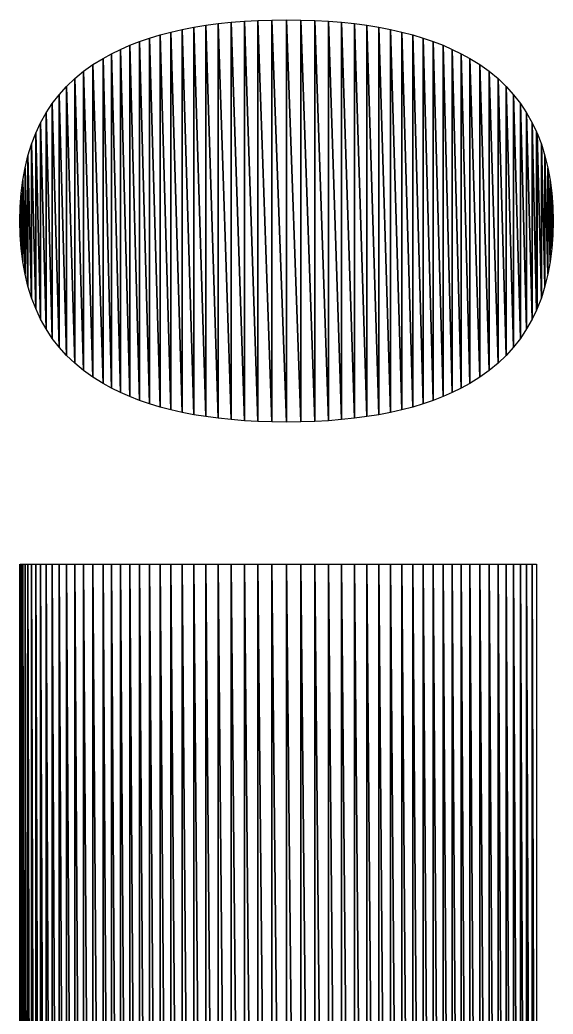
# Model space of a CAD drawing. Header units: millimetres. Extents: x -11062 to -8962, y -7241 to -5756.
# Drawn here: x -9101.67 to -9097.37, y -7078.55 to -7070.53 of the extents above; entities that cross this region are included whole.
import ezdxf

# ---------------------------------------------------------------- set-up
doc = ezdxf.new("R2010")
doc.units = ezdxf.units.MM
doc.header["$LTSCALE"] = 5

msp = doc.modelspace()

# ---------------------------------------------------------------- linework, layer by layer
at = {"color": 7, "linetype": 'Continuous'}
for points in [[(-9100.2695, -7073.7149), (-9100.3635, -7070.6092), (-9100.2695, -7070.591)], [(-9100.1724, -7073.7306), (-9100.2695, -7070.591), (-9100.1724, -7070.5753)], [(-9100.2695, -7073.7149), (-9100.2695, -7070.591), (-9100.1724, -7073.7306)], [(-9100.0721, -7073.7439), (-9100.1724, -7070.5753), (-9100.0721, -7070.5619)], [(-9100.1724, -7073.7306), (-9100.1724, -7070.5753), (-9100.0721, -7073.7439)], [(-9099.9687, -7073.7547), (-9100.0721, -7070.5619), (-9099.9687, -7070.551)], [(-9100.0721, -7073.7439), (-9100.0721, -7070.5619), (-9099.9687, -7073.7547)], [(-9099.862, -7073.7631), (-9099.9687, -7070.551), (-9099.862, -7070.5425)], [(-9099.9687, -7073.7547), (-9099.9687, -7070.551), (-9099.862, -7073.7631)], [(-9099.7522, -7073.7691), (-9099.862, -7070.5425), (-9099.7522, -7070.5365)], [(-9099.862, -7073.7631), (-9099.862, -7070.5425), (-9099.7522, -7073.7691)], [(-9099.6392, -7073.7727), (-9099.7522, -7070.5365), (-9099.6392, -7070.5328)], [(-9099.7522, -7073.7691), (-9099.7522, -7070.5365), (-9099.6392, -7073.7727)], [(-9099.5231, -7073.7739), (-9099.6392, -7070.5328), (-9099.5231, -7070.5316)], [(-9099.6392, -7073.7727), (-9099.6392, -7070.5328), (-9099.5231, -7073.7739)], [(-9099.5231, -7073.7739), (-9099.5231, -7070.5316), (-9099.407, -7073.7727)], [(-9099.407, -7073.7727), (-9099.5231, -7070.5316), (-9099.407, -7070.5328)], [(-9099.407, -7073.7727), (-9099.407, -7070.5328), (-9099.2941, -7073.7691)], [(-9099.2941, -7073.7691), (-9099.407, -7070.5328), (-9099.2941, -7070.5365)], [(-9099.2941, -7073.7691), (-9099.2941, -7070.5365), (-9099.1843, -7073.7631)], [(-9099.1843, -7073.7631), (-9099.2941, -7070.5365), (-9099.1843, -7070.5425)], [(-9099.1843, -7073.7631), (-9099.1843, -7070.5425), (-9099.0777, -7073.7547)], [(-9099.0777, -7073.7547), (-9099.1843, -7070.5425), (-9099.0777, -7070.551)], [(-9099.0777, -7073.7547), (-9099.0777, -7070.551), (-9098.9743, -7073.7439)], [(-9098.9743, -7073.7439), (-9099.0777, -7070.551), (-9098.9743, -7070.5619)], [(-9098.9743, -7073.7439), (-9098.9743, -7070.5619), (-9098.874, -7073.7306)], [(-9098.874, -7073.7306), (-9098.9743, -7070.5619), (-9098.874, -7070.5753)], [(-9098.874, -7073.7306), (-9098.874, -7070.5753), (-9098.7769, -7073.7149)], [(-9098.7769, -7073.7149), (-9098.874, -7070.5753), (-9098.7769, -7070.591)], [(-9098.7769, -7073.7149), (-9098.7769, -7070.591), (-9098.6829, -7073.6967)], [(-9098.6829, -7073.6967), (-9098.7769, -7070.591), (-9098.6829, -7070.6092)], [(-9100.6263, -7073.6275), (-9100.7076, -7070.7063), (-9100.6263, -7070.6783)], [(-9100.5419, -7073.6531), (-9100.6263, -7070.6783), (-9100.5419, -7070.6529)], [(-9100.6263, -7073.6275), (-9100.6263, -7070.6783), (-9100.5419, -7073.6531)], [(-9100.4543, -7073.6761), (-9100.5419, -7070.6529), (-9100.4543, -7070.6298)], [(-9100.5419, -7073.6531), (-9100.5419, -7070.6529), (-9100.4543, -7073.6761)], [(-9100.3635, -7073.6967), (-9100.4543, -7070.6298), (-9100.3635, -7070.6092)], [(-9100.4543, -7073.6761), (-9100.4543, -7070.6298), (-9100.3635, -7073.6967)], [(-9100.3635, -7073.6967), (-9100.3635, -7070.6092), (-9100.2695, -7073.7149)], [(-9098.6829, -7073.6967), (-9098.6829, -7070.6092), (-9098.5921, -7073.6761)], [(-9098.5921, -7073.6761), (-9098.6829, -7070.6092), (-9098.5921, -7070.6298)], [(-9098.5921, -7073.6761), (-9098.5921, -7070.6298), (-9098.5044, -7073.6531)], [(-9098.5044, -7073.6531), (-9098.5921, -7070.6298), (-9098.5044, -7070.6529)], [(-9098.5044, -7073.6531), (-9098.5044, -7070.6529), (-9098.4199, -7073.6275)], [(-9098.4199, -7073.6275), (-9098.5044, -7070.6529), (-9098.4199, -7070.6783)], [(-9098.4199, -7073.6275), (-9098.4199, -7070.6783), (-9098.3385, -7073.5995)], [(-9098.3385, -7073.5995), (-9098.4199, -7070.6783), (-9098.3385, -7070.7063)], [(-9100.7857, -7073.5689), (-9100.8607, -7070.7694), (-9100.7857, -7070.7366)], [(-9100.7076, -7073.5995), (-9100.7857, -7070.7366), (-9100.7076, -7070.7063)], [(-9100.7857, -7073.5689), (-9100.7857, -7070.7366), (-9100.7076, -7073.5995)], [(-9100.7076, -7073.5995), (-9100.7076, -7070.7063), (-9100.6263, -7073.6275)], [(-9098.3385, -7073.5995), (-9098.3385, -7070.7063), (-9098.2602, -7073.5689)], [(-9098.2602, -7073.5689), (-9098.3385, -7070.7063), (-9098.2602, -7070.7366)], [(-9098.2602, -7073.5689), (-9098.2602, -7070.7366), (-9098.1851, -7073.5359)], [(-9098.1851, -7073.5359), (-9098.2602, -7070.7366), (-9098.1851, -7070.7694)], [(-9100.9325, -7073.5003), (-9101.0011, -7070.8422), (-9100.9325, -7070.8046)], [(-9100.8607, -7073.5359), (-9100.9325, -7070.8046), (-9100.8607, -7070.7694)], [(-9100.9325, -7073.5003), (-9100.9325, -7070.8046), (-9100.8607, -7073.5359)], [(-9100.8607, -7073.5359), (-9100.8607, -7070.7694), (-9100.7857, -7073.5689)], [(-9098.1851, -7073.5359), (-9098.1851, -7070.7694), (-9098.1131, -7073.5003)], [(-9098.1131, -7073.5003), (-9098.1851, -7070.7694), (-9098.1131, -7070.8046)], [(-9098.1131, -7073.5003), (-9098.1131, -7070.8046), (-9098.0442, -7073.4622)], [(-9098.0442, -7073.4622), (-9098.1131, -7070.8046), (-9098.0442, -7070.8422)], [(-9101.0826, -7073.4124), (-9101.1588, -7070.9462), (-9101.0826, -7070.892)], [(-9101.0011, -7073.4622), (-9101.0826, -7070.892), (-9101.0011, -7070.8422)], [(-9101.0826, -7073.4124), (-9101.0826, -7070.892), (-9101.0011, -7073.4622)], [(-9101.0011, -7073.4622), (-9101.0011, -7070.8422), (-9100.9325, -7073.5003)], [(-9098.0442, -7073.4622), (-9098.0442, -7070.8422), (-9097.9631, -7073.4124)], [(-9097.9631, -7073.4124), (-9098.0442, -7070.8422), (-9097.9631, -7070.892)], [(-9097.9631, -7073.4124), (-9097.9631, -7070.892), (-9097.8872, -7073.3583)], [(-9097.8872, -7073.3583), (-9097.9631, -7070.892), (-9097.8872, -7070.9462)], [(-9101.1588, -7073.3583), (-9101.2296, -7071.0047), (-9101.1588, -7070.9462)], [(-9101.1588, -7073.3583), (-9101.1588, -7070.9462), (-9101.0826, -7073.4124)], [(-9097.8872, -7073.3583), (-9097.8872, -7070.9462), (-9097.8165, -7073.3)], [(-9097.8165, -7073.3), (-9097.8872, -7070.9462), (-9097.8165, -7071.0047)], [(-9101.2952, -7073.2373), (-9101.3555, -7071.1347), (-9101.2952, -7071.0676)], [(-9101.2296, -7073.3), (-9101.2952, -7071.0676), (-9101.2296, -7071.0047)], [(-9101.2952, -7073.2373), (-9101.2952, -7071.0676), (-9101.2296, -7073.3)], [(-9101.2296, -7073.3), (-9101.2296, -7071.0047), (-9101.1588, -7073.3583)], [(-9097.8165, -7073.3), (-9097.8165, -7071.0047), (-9097.751, -7073.2373)], [(-9097.751, -7073.2373), (-9097.8165, -7071.0047), (-9097.751, -7071.0676)], [(-9097.751, -7073.2373), (-9097.751, -7071.0676), (-9097.6907, -7073.1704)], [(-9097.6907, -7073.1704), (-9097.751, -7071.0676), (-9097.6907, -7071.1347)], [(-9101.3555, -7073.1704), (-9101.4106, -7071.2062), (-9101.3555, -7071.1347)], [(-9101.3555, -7073.1704), (-9101.3555, -7071.1347), (-9101.2952, -7073.2373)], [(-9097.6907, -7073.1704), (-9097.6907, -7071.1347), (-9097.6356, -7073.0992)], [(-9097.6356, -7073.0992), (-9097.6907, -7071.1347), (-9097.6356, -7071.2062)], [(-9101.4106, -7073.0992), (-9101.4603, -7071.2819), (-9101.4106, -7071.2062)], [(-9101.4106, -7073.0992), (-9101.4106, -7071.2062), (-9101.3555, -7073.1704)], [(-9097.6356, -7073.0992), (-9097.6356, -7071.2062), (-9097.5857, -7073.0237)], [(-9097.5857, -7073.0237), (-9097.6356, -7071.2062), (-9097.5857, -7071.2819)], [(-9101.4603, -7073.0237), (-9101.5048, -7071.3618), (-9101.4603, -7071.2819)], [(-9101.4603, -7073.0237), (-9101.4603, -7071.2819), (-9101.4106, -7073.0992)], [(-9097.5857, -7073.0237), (-9097.5857, -7071.2819), (-9097.541, -7072.9439)], [(-9097.541, -7072.9439), (-9097.5857, -7071.2819), (-9097.541, -7071.3618)], [(-9101.5048, -7072.9439), (-9101.5441, -7071.446), (-9101.5048, -7071.3618)], [(-9101.5048, -7072.9439), (-9101.5048, -7071.3618), (-9101.4603, -7073.0237)], [(-9097.541, -7072.9439), (-9097.541, -7071.3618), (-9097.5069, -7072.8714)], [(-9097.5069, -7072.8714), (-9097.541, -7071.3618), (-9097.5069, -7071.4345)], [(-9101.5441, -7072.8599), (-9101.5781, -7071.5344), (-9101.5441, -7071.446)], [(-9101.5441, -7072.8599), (-9101.5441, -7071.446), (-9101.5048, -7072.9439)], [(-9097.5069, -7072.8714), (-9097.5069, -7071.4345), (-9097.5015, -7072.8599)], [(-9097.5015, -7072.8599), (-9097.5069, -7071.4345), (-9097.5015, -7071.446)], [(-9097.5015, -7072.8599), (-9097.5015, -7071.446), (-9097.4673, -7072.7716)], [(-9097.4673, -7072.7716), (-9097.5015, -7071.446), (-9097.4673, -7071.5344)], [(-9101.5781, -7072.7716), (-9101.6068, -7071.6271), (-9101.5781, -7071.5344)], [(-9101.5781, -7072.7716), (-9101.5781, -7071.5344), (-9101.5441, -7072.8599)], [(-9097.4673, -7072.7716), (-9097.4673, -7071.5344), (-9097.4383, -7072.6791)], [(-9097.4383, -7072.6791), (-9097.4673, -7071.5344), (-9097.4383, -7071.6271)], [(-9101.6068, -7072.6791), (-9101.6304, -7071.7239), (-9101.6068, -7071.6271)], [(-9101.6068, -7072.6791), (-9101.6068, -7071.6271), (-9101.5781, -7072.7716)], [(-9097.4383, -7072.6791), (-9097.4383, -7071.6271), (-9097.4146, -7072.5823)], [(-9097.4146, -7072.5823), (-9097.4383, -7071.6271), (-9097.4146, -7071.7239)], [(-9101.6304, -7072.5823), (-9101.6486, -7071.8249), (-9101.6304, -7071.7239)], [(-9101.6304, -7072.5823), (-9101.6304, -7071.7239), (-9101.6068, -7072.6791)], [(-9097.4146, -7072.5823), (-9097.4146, -7071.7239), (-9097.3962, -7072.4813)], [(-9097.3962, -7072.4813), (-9097.4146, -7071.7239), (-9097.3962, -7071.8249)], [(-9101.6486, -7072.4813), (-9101.6617, -7071.93), (-9101.6486, -7071.8249)], [(-9101.6486, -7072.4813), (-9101.6486, -7071.8249), (-9101.6304, -7072.5823)], [(-9097.3962, -7072.4813), (-9097.3962, -7071.8249), (-9097.383, -7072.376)], [(-9097.383, -7072.376), (-9097.3962, -7071.8249), (-9097.383, -7071.93)], [(-9101.6617, -7072.376), (-9101.6695, -7072.0393), (-9101.6617, -7071.93)], [(-9101.6617, -7072.376), (-9101.6617, -7071.93), (-9101.6486, -7072.4813)], [(-9097.383, -7072.376), (-9097.383, -7071.93), (-9097.375, -7072.2665)], [(-9097.375, -7072.2665), (-9097.383, -7071.93), (-9097.375, -7072.0393)], [(-9101.6695, -7072.2665), (-9101.6721, -7072.1527), (-9101.6695, -7072.0393)], [(-9101.6695, -7072.2665), (-9101.6695, -7072.0393), (-9101.6617, -7072.376)], [(-9097.375, -7072.2665), (-9097.375, -7072.0393), (-9097.3724, -7072.1527)], [(-9101.6721, -7086.4301), (-9101.6721, -7074.9208), (-9101.6695, -7086.4301)], [(-9101.6695, -7086.4301), (-9101.6721, -7074.9208)], [(-9101.6695, -7086.4301), (-9101.6695, -7074.9208), (-9101.6617, -7086.4301)], [(-9101.6617, -7086.4301), (-9101.6695, -7074.9208), (-9101.6617, -7074.9208)], [(-9101.6617, -7086.4301), (-9101.6617, -7074.9208), (-9101.6486, -7086.4301)], [(-9101.6486, -7086.4301), (-9101.6617, -7074.9208), (-9101.6486, -7074.9208)], [(-9101.6486, -7086.4301), (-9101.6486, -7074.9208), (-9101.6304, -7086.4301)], [(-9101.6304, -7086.4301), (-9101.6486, -7074.9208), (-9101.6304, -7074.9208)], [(-9101.6304, -7086.4301), (-9101.6304, -7074.9208), (-9101.6068, -7086.4301)], [(-9101.6068, -7086.4301), (-9101.6304, -7074.9208), (-9101.6068, -7074.9208)], [(-9101.6068, -7086.4301), (-9101.6068, -7074.9208), (-9101.5781, -7086.4301)], [(-9101.5781, -7086.4301), (-9101.6068, -7074.9208), (-9101.5781, -7074.9208)], [(-9101.5781, -7086.4301), (-9101.5781, -7074.9208), (-9101.5441, -7086.4301)], [(-9101.5441, -7086.4301), (-9101.5781, -7074.9208), (-9101.5441, -7074.9208)], [(-9101.5441, -7086.4301), (-9101.5441, -7074.9208), (-9101.5048, -7086.4301)], [(-9101.5048, -7086.4301), (-9101.5441, -7074.9208), (-9101.5048, -7074.9208)], [(-9101.5048, -7086.4301), (-9101.5048, -7074.9208), (-9101.4603, -7086.4301)], [(-9101.4603, -7086.4301), (-9101.5048, -7074.9208), (-9101.4603, -7074.9208)], [(-9101.4603, -7086.4301), (-9101.4603, -7074.9208), (-9101.4106, -7086.4301)], [(-9101.4106, -7086.4301), (-9101.4603, -7074.9208), (-9101.4106, -7074.9208)], [(-9101.4106, -7086.4301), (-9101.4106, -7074.9208), (-9101.3555, -7086.4301)], [(-9101.3555, -7086.4301), (-9101.4106, -7074.9208), (-9101.3555, -7074.9208)], [(-9101.3555, -7086.4301), (-9101.3555, -7074.9208), (-9101.2952, -7086.4301)], [(-9101.2952, -7086.4301), (-9101.3555, -7074.9208), (-9101.2952, -7074.9208)], [(-9101.2952, -7086.4301), (-9101.2952, -7074.9208), (-9101.2296, -7086.4301)], [(-9101.2296, -7086.4301), (-9101.2952, -7074.9208), (-9101.2296, -7074.9208)], [(-9101.2296, -7086.4301), (-9101.2296, -7074.9208), (-9101.1588, -7086.4301)], [(-9101.1588, -7086.4301), (-9101.2296, -7074.9208), (-9101.1588, -7074.9208)], [(-9101.1588, -7086.4301), (-9101.1588, -7074.9208), (-9101.0826, -7086.4301)], [(-9101.0826, -7086.4301), (-9101.1588, -7074.9208), (-9101.0826, -7074.9208)], [(-9101.0826, -7086.4301), (-9101.0826, -7074.9208), (-9101.0011, -7086.4301)], [(-9101.0011, -7086.4301), (-9101.0826, -7074.9208), (-9101.0011, -7074.9208)], [(-9101.0011, -7086.4301), (-9101.0011, -7074.9208), (-9100.9325, -7086.4301)], [(-9100.9325, -7086.4301), (-9101.0011, -7074.9208), (-9100.9325, -7074.9208)], [(-9100.9325, -7086.4301), (-9100.9325, -7074.9208), (-9100.8607, -7086.4301)], [(-9100.8607, -7086.4301), (-9100.9325, -7074.9208), (-9100.8607, -7074.9208)], [(-9100.8607, -7086.4301), (-9100.8607, -7074.9208), (-9100.7857, -7086.4301)], [(-9100.7857, -7086.4301), (-9100.8607, -7074.9208), (-9100.7857, -7074.9208)], [(-9100.7857, -7086.4301), (-9100.7857, -7074.9208), (-9100.7076, -7086.4301)], [(-9100.7076, -7086.4301), (-9100.7857, -7074.9208), (-9100.7076, -7074.9208)], [(-9100.7076, -7086.4301), (-9100.7076, -7074.9208), (-9100.6263, -7086.4301)], [(-9100.6263, -7086.4301), (-9100.7076, -7074.9208), (-9100.6263, -7074.9208)], [(-9100.6263, -7086.4301), (-9100.6263, -7074.9208), (-9100.5419, -7086.4301)], [(-9100.5419, -7086.4301), (-9100.6263, -7074.9208), (-9100.5419, -7074.9208)], [(-9100.5419, -7086.4301), (-9100.5419, -7074.9208), (-9100.4543, -7086.4301)], [(-9100.4543, -7086.4301), (-9100.5419, -7074.9208), (-9100.4543, -7074.9208)], [(-9100.4543, -7086.4301), (-9100.4543, -7074.9208), (-9100.3635, -7086.4301)], [(-9100.3635, -7086.4301), (-9100.4543, -7074.9208), (-9100.3635, -7074.9208)], [(-9100.3635, -7086.4301), (-9100.3635, -7074.9208), (-9100.2695, -7086.4301)], [(-9100.2695, -7086.4301), (-9100.3635, -7074.9208), (-9100.2695, -7074.9208)], [(-9100.2695, -7086.4301), (-9100.2695, -7074.9208), (-9100.1724, -7086.4301)], [(-9100.1724, -7086.4301), (-9100.2695, -7074.9208), (-9100.1724, -7074.9208)], [(-9100.1724, -7086.4301), (-9100.1724, -7074.9208), (-9100.0721, -7086.4301)], [(-9100.0721, -7086.4301), (-9100.1724, -7074.9208), (-9100.0721, -7074.9208)], [(-9100.0721, -7086.4301), (-9100.0721, -7074.9208), (-9099.9687, -7086.4301)], [(-9099.9687, -7086.4301), (-9100.0721, -7074.9208), (-9099.9687, -7074.9208)], [(-9099.9687, -7086.4301), (-9099.9687, -7074.9208), (-9099.862, -7086.4301)], [(-9099.862, -7086.4301), (-9099.9687, -7074.9208), (-9099.862, -7074.9208)], [(-9099.862, -7086.4301), (-9099.862, -7074.9208), (-9099.7522, -7086.4301)], [(-9099.7522, -7086.4301), (-9099.862, -7074.9208), (-9099.7522, -7074.9208)], [(-9099.7522, -7086.4301), (-9099.7522, -7074.9208), (-9099.6392, -7086.4301)], [(-9099.6392, -7086.4301), (-9099.7522, -7074.9208), (-9099.6392, -7074.9208)], [(-9099.6392, -7086.4301), (-9099.6392, -7074.9208), (-9099.5231, -7086.4301)], [(-9099.5231, -7086.4301), (-9099.6392, -7074.9208), (-9099.5231, -7074.9208)], [(-9099.5231, -7086.4301), (-9099.5231, -7074.9208), (-9099.407, -7086.4301)], [(-9099.407, -7086.4301), (-9099.5231, -7074.9208), (-9099.407, -7074.9208)], [(-9099.407, -7086.4301), (-9099.407, -7074.9208), (-9099.2941, -7086.4301)], [(-9099.2941, -7086.4301), (-9099.407, -7074.9208), (-9099.2941, -7074.9208)], [(-9099.2941, -7086.4301), (-9099.2941, -7074.9208), (-9099.1843, -7086.4301)], [(-9099.1843, -7086.4301), (-9099.2941, -7074.9208), (-9099.1843, -7074.9208)], [(-9099.1843, -7086.4301), (-9099.1843, -7074.9208), (-9099.0777, -7086.4301)], [(-9099.0777, -7086.4301), (-9099.1843, -7074.9208), (-9099.0777, -7074.9208)], [(-9099.0777, -7086.4301), (-9099.0777, -7074.9208), (-9098.9743, -7086.4301)], [(-9098.9743, -7086.4301), (-9099.0777, -7074.9208), (-9098.9743, -7074.9208)], [(-9098.9743, -7086.4301), (-9098.9743, -7074.9208), (-9098.874, -7086.4301)], [(-9098.874, -7086.4301), (-9098.9743, -7074.9208), (-9098.874, -7074.9208)], [(-9098.874, -7086.4301), (-9098.874, -7074.9208), (-9098.7769, -7086.4301)], [(-9098.7769, -7086.4301), (-9098.874, -7074.9208), (-9098.7769, -7074.9208)], [(-9098.7769, -7086.4301), (-9098.7769, -7074.9208), (-9098.6829, -7086.4301)], [(-9098.6829, -7086.4301), (-9098.7769, -7074.9208), (-9098.6829, -7074.9208)], [(-9098.6829, -7086.4301), (-9098.6829, -7074.9208), (-9098.5921, -7086.4301)], [(-9098.5921, -7086.4301), (-9098.6829, -7074.9208), (-9098.5921, -7074.9208)], [(-9098.5921, -7086.4301), (-9098.5921, -7074.9208), (-9098.5044, -7086.4301)], [(-9098.5044, -7086.4301), (-9098.5921, -7074.9208), (-9098.5044, -7074.9208)], [(-9098.5044, -7086.4301), (-9098.5044, -7074.9208), (-9098.4199, -7086.4301)], [(-9098.4199, -7086.4301), (-9098.5044, -7074.9208), (-9098.4199, -7074.9208)], [(-9098.4199, -7086.4301), (-9098.4199, -7074.9208), (-9098.3385, -7086.4301)], [(-9098.3385, -7086.4301), (-9098.4199, -7074.9208), (-9098.3385, -7074.9208)], [(-9098.3385, -7086.4301), (-9098.3385, -7074.9208), (-9098.2602, -7086.4301)], [(-9098.2602, -7086.4301), (-9098.3385, -7074.9208), (-9098.2602, -7074.9208)], [(-9098.2602, -7086.4301), (-9098.2602, -7074.9208), (-9098.1851, -7086.4301)], [(-9098.1851, -7086.4301), (-9098.2602, -7074.9208), (-9098.1851, -7074.9208)], [(-9098.1851, -7086.4301), (-9098.1851, -7074.9208), (-9098.1131, -7086.4301)], [(-9098.1131, -7086.4301), (-9098.1851, -7074.9208), (-9098.1131, -7074.9208)], [(-9098.1131, -7086.4301), (-9098.1131, -7074.9208), (-9098.0442, -7086.4301)], [(-9098.0442, -7086.4301), (-9098.1131, -7074.9208), (-9098.0442, -7074.9208)], [(-9098.0442, -7086.4301), (-9098.0442, -7074.9208), (-9097.9631, -7086.4301)], [(-9097.9631, -7086.4301), (-9098.0442, -7074.9208), (-9097.9631, -7074.9208)], [(-9097.9631, -7086.4301), (-9097.9631, -7074.9208), (-9097.8872, -7086.4301)], [(-9097.8872, -7086.4301), (-9097.9631, -7074.9208), (-9097.8872, -7074.9208)], [(-9097.8872, -7086.4301), (-9097.8872, -7074.9208), (-9097.8165, -7086.4301)], [(-9097.8165, -7086.4301), (-9097.8872, -7074.9208), (-9097.8165, -7074.9208)], [(-9097.8165, -7086.4301), (-9097.8165, -7074.9208), (-9097.751, -7086.4301)], [(-9097.751, -7086.4301), (-9097.8165, -7074.9208), (-9097.751, -7074.9208)], [(-9097.751, -7086.4301), (-9097.751, -7074.9208), (-9097.6907, -7086.4301)], [(-9097.6907, -7086.4301), (-9097.751, -7074.9208), (-9097.6907, -7074.9208)], [(-9097.6907, -7086.4301), (-9097.6907, -7074.9208), (-9097.6356, -7086.4301)], [(-9097.6356, -7086.4301), (-9097.6907, -7074.9208), (-9097.6356, -7074.9208)], [(-9097.6356, -7086.4301), (-9097.6356, -7074.9208), (-9097.5857, -7086.4301)], [(-9097.5857, -7086.4301), (-9097.6356, -7074.9208), (-9097.5857, -7074.9208)], [(-9097.5857, -7086.4301), (-9097.5857, -7074.9208), (-9097.541, -7086.4301)], [(-9097.541, -7086.4301), (-9097.5857, -7074.9208), (-9097.541, -7074.9208)], [(-9097.541, -7086.4301), (-9097.541, -7074.9208), (-9097.5069, -7086.4301)], [(-9097.5069, -7086.4301), (-9097.541, -7074.9208), (-9097.5069, -7074.9208)]]:
    msp.add_lwpolyline(points, close=True, dxfattribs=at)

doc.saveas('drawing.dxf')
